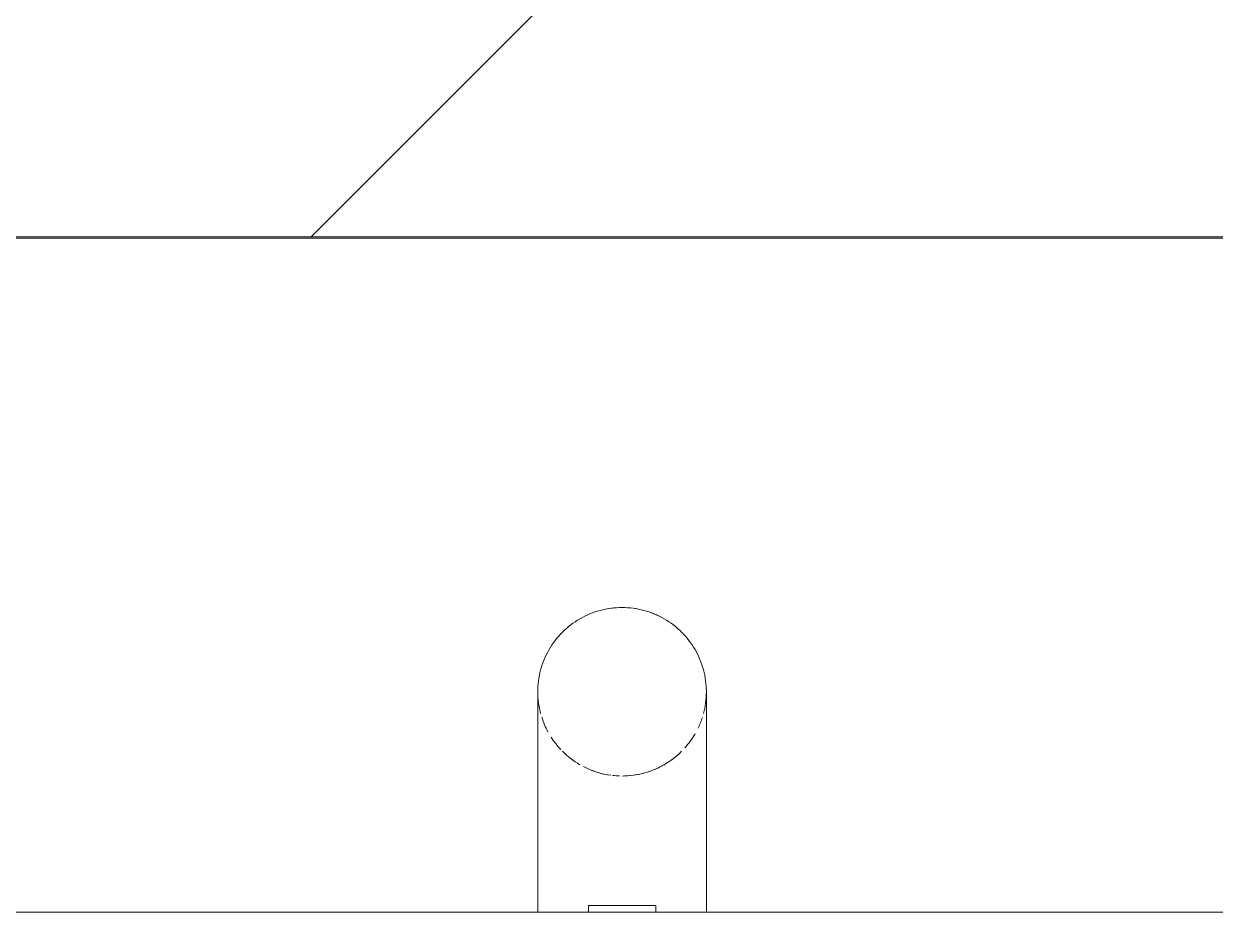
# Model space of a CAD drawing. Header units: millimetres. Extents: x -4000 to 187956, y -58990 to 162485.
# Drawn here: x 159416.7 to 159770.1, y 1899.5 to 2163.1 of the extents above; entities that cross this region are included whole.
import ezdxf

# ---------------------------------------------------------------- set-up
doc = ezdxf.new("R2010")
doc.units = ezdxf.units.MM
for name, color, linetype, lineweight in [('A-WALL', 113, 'Continuous', 13), ('A-WALL-PATT', 111, 'Continuous', 13), ('P-SANR-FIXT', 6, 'Continuous', 9)]:
    doc.layers.add(name, color=color, linetype=linetype, lineweight=lineweight)

# ---------------------------------------------------------------- blocks, each defined once
blk = doc.blocks.new('C307 - C307-V819-0_000')
at = {"layer": 'P-SANR-FIXT', "color": 252}
for p, q in [((-25, -1), (-25, -23.85)), ((-10, -1), (-10, -2.97)), ((-10, -2.97), (10, -2.97)), ((-10, -2.97), (-7.07, -2.97)), ((7.07, -2.97), (10, -2.97)), ((10, -2.97), (10, -1)), ((25, -23.85), (25, -1))]:
    blk.add_line(p, q, dxfattribs=at)
at = {"layer": 'P-SANR-FIXT', "color": 254}
for p, q in [((-7.07, -2.97), (-5.67, -2.97)), ((-5, -2.97), (-2.59, -2.97)), ((-2.59, -2.97), (0, -2.97)), ((0, -2.97), (2.59, -2.97)), ((2.59, -2.97), (5, -2.97)), ((5, -2.97), (7.07, -2.97))]:
    blk.add_line(p, q, dxfattribs=at)
at = {"layer": 'P-SANR-FIXT', "color": 50}
blk.add_line((-5.67, -2.97), (-5, -2.97), dxfattribs=at)
at = {"layer": 'P-SANR-FIXT', "color": 252, "flags": 128}
for points in [[(-25, -23.85), (-25, -25.56), (-25, -27.25), (-25, -28.95), (-25, -30.63), (-25, -32.31), (-25, -33.97), (-25, -35.61), (-25, -37.24), (-25, -38.84), (-25, -40.42), (-25, -41.98), (-25, -43.5), (-25, -44.99), (-25, -46.45), (-25, -47.88), (-25, -49.26), (-25, -50.61), (-25, -51.91), (-25, -53.16), (-25, -54.37), (-25, -55.53), (-25, -56.65), (-25, -57.7), (-25, -58.71), (-25, -59.65), (-25, -60.54), (-25, -61.38), (-25, -62.15), (-25, -62.86), (-25, -63.51), (-25, -64.09), (-25, -64.61), (-25, -65.07), (-25, -65.46), (-25, -65.78), (-25, -66.04), (-25, -66.22), (-25, -66.34), (-25, -66.4), (-25, -66.4)], [(25, -66.4), (25, -66.36), (25, -66.26), (25, -66.09), (25, -65.86), (25, -65.55), (25, -65.18), (25, -64.74), (25, -64.24), (25, -63.67), (25, -63.04), (25, -62.35), (25, -61.59), (25, -60.78), (25, -59.9), (25, -58.97), (25, -57.98), (25, -56.94), (25, -55.84), (25, -54.69), (25, -53.5), (25, -52.25), (25, -50.96), (25, -49.63), (25, -48.25), (25, -46.84), (25, -45.39), (25, -43.91), (25, -42.39), (25, -40.84), (25, -39.27), (25, -37.67), (25, -36.05), (25, -34.41), (25, -32.76), (25, -31.09), (25, -29.4), (25, -27.71), (25, -26.01), (25, -24.31), (25, -23.85)]]:
    blk.add_lwpolyline(points, dxfattribs=at)
at = {"layer": 'P-SANR-FIXT', "color": 254}
for start, end in [(105, 111.0229), (90, 105), (83.4448, 88.1638), (75, 82.4063), (62.7602, 75), (120, 135), (111.3043, 120), (45, 60), (32.6048, 43.422), (138.134, 150), (154.4494, 162.2637), (17.6531, 28.3794), (165, 172.3052), (7.9975, 15), (330, 345), (210, 225), (300, 315), (240, 255), (255, 270), (270, 285)]:
    blk.add_arc((0, -66.4), 25, start, end, dxfattribs=at)
at = {"layer": 'P-SANR-FIXT', "color": 252}
for start, end in [(172.3052, 180), (0, 7.9975), (180, 210), (345, 0), (315, 330), (225, 240), (285, 300)]:
    blk.add_arc((0, -66.4), 25, start, end, dxfattribs=at)
blk = doc.blocks.new('C307 - C307-V854-0_000')
at = {"layer": 'P-SANR-FIXT', "color": 252}
for p, q in [((-25, -1), (-25, -23.85)), ((-10, -1), (-10, -2.97)), ((-10, -2.97), (10, -2.97)), ((-10, -2.97), (-7.07, -2.97)), ((7.07, -2.97), (10, -2.97)), ((10, -2.97), (10, -1)), ((25, -23.85), (25, -1))]:
    blk.add_line(p, q, dxfattribs=at)
at = {"layer": 'P-SANR-FIXT', "color": 254}
for p, q in [((-7.07, -2.97), (-5.67, -2.97)), ((-5, -2.97), (7.07, -2.97))]:
    blk.add_line(p, q, dxfattribs=at)
at = {"layer": 'P-SANR-FIXT', "color": 50}
blk.add_line((-5.67, -2.97), (-5, -2.97), dxfattribs=at)
at = {"layer": 'P-SANR-FIXT', "color": 252, "flags": 128}
for points in [[(-25, -23.85), (-25, -25.56), (-25, -27.25), (-25, -28.95), (-25, -30.63), (-25, -32.31), (-25, -33.97), (-25, -35.61), (-25, -37.24), (-25, -38.84), (-25, -40.42), (-25, -41.98), (-25, -43.5), (-25, -44.99), (-25, -46.45), (-25, -47.88), (-25, -49.26), (-25, -50.61), (-25, -51.91), (-25, -53.16), (-25, -54.37), (-25, -55.53), (-25, -56.65), (-25, -57.7), (-25, -58.71), (-25, -59.65), (-25, -60.54), (-25, -61.38), (-25, -62.15), (-25, -62.86), (-25, -63.51), (-25, -64.09), (-25, -64.61), (-25, -65.07), (-25, -65.46), (-25, -65.78), (-25, -66.04), (-25, -66.22), (-25, -66.34), (-25, -66.4), (-25, -66.4)], [(25, -66.4), (25, -66.36), (25, -66.26), (25, -66.09), (25, -65.86), (25, -65.55), (25, -65.18), (25, -64.74), (25, -64.24), (25, -63.67), (25, -63.04), (25, -62.35), (25, -61.59), (25, -60.78), (25, -59.9), (25, -58.97), (25, -57.98), (25, -56.94), (25, -55.84), (25, -54.69), (25, -53.5), (25, -52.25), (25, -50.96), (25, -49.63), (25, -48.25), (25, -46.84), (25, -45.39), (25, -43.91), (25, -42.39), (25, -40.84), (25, -39.27), (25, -37.67), (25, -36.05), (25, -34.41), (25, -32.76), (25, -31.09), (25, -29.4), (25, -27.71), (25, -26.01), (25, -24.31), (25, -23.85)]]:
    blk.add_lwpolyline(points, dxfattribs=at)
at = {"layer": 'P-SANR-FIXT', "color": 254}
for start, end in [(90, 111.0229), (83.4448, 88.1638), (62.7602, 82.4063), (111.3043, 135), (45, 60), (32.6048, 43.422), (138.134, 150), (154.4494, 162.2637), (17.6531, 28.3794), (165, 172.3052), (7.9975, 15), (330, 345), (210, 225), (300, 315), (240, 285)]:
    blk.add_arc((0, -66.4), 25, start, end, dxfattribs=at)
at = {"layer": 'P-SANR-FIXT', "color": 252}
for start, end in [(172.3052, 180), (0, 7.9975), (180, 210), (345, 0), (315, 330), (225, 240), (285, 300)]:
    blk.add_arc((0, -66.4), 25, start, end, dxfattribs=at)
blk = doc.blocks.new('CMF2_NHAXUONG_A_rvt-1-0_000')
at = {"layer": 'A-WALL-PATT', "lineweight": 9}
h = blk.add_hatch(dxfattribs=at)
h.set_pattern_fill('FP_13', color=250, style=0, pattern_type=2)
h.set_pattern_definition([(45, (0, 0), (-212.13203, 212.13203), [])])
h.paths.add_polyline_path([(158249.53, 2099.9), (159999.89, 2099.9), (159999.89, 2199.9), (158249.53, 2199.9)])
at = {"layer": 'A-WALL', "color": 35, "lineweight": 15}
for p, q in [((159999.89, 2099.5), (156700.36, 2099.5)), ((159185.05, 1899.5), (159569.18, 1899.5)), ((159619.14, 1899.5), (159999.89, 1899.5))]:
    blk.add_line(p, q, dxfattribs=at)
at = {"layer": 'A-WALL', "color": 90, "lineweight": 15}
for p, q in [((156700.36, 2099.5), (159999.89, 2099.5)), ((158249.53, 2099.9), (159999.89, 2099.9)), ((159999.89, 1899.5), (159185.05, 1899.5)), ((159589.14, 1899.5), (159590.75, 1899.5)), ((159591.56, 1899.5), (159593.28, 1899.5)), ((159594.42, 1899.5), (159595.86, 1899.5)), ((159596.73, 1899.5), (159598.34, 1899.5))]:
    blk.add_line(p, q, dxfattribs=at)
at = {"layer": 'A-WALL', "color": 31, "lineweight": 15}
for p, q in [((159570.1, 1899.5), (159572.49, 1899.5)), ((159572.66, 1899.5), (159576.47, 1899.5)), ((159576.68, 1899.5), (159581.64, 1899.5)), ((159582.06, 1899.5), (159587.07, 1899.5)), ((159601.22, 1899.5), (159606.64, 1899.5)), ((159606.86, 1899.5), (159611.82, 1899.5)), ((159611.99, 1899.5), (159617.49, 1899.5))]:
    blk.add_line(p, q, dxfattribs=at)
at = {"layer": 'P-SANR-FIXT', "color": 250, "lineweight": 9, "rotation": 180}
for name in ['C307 - C307-V819-0_000', 'C307 - C307-V854-0_000']:
    blk.add_blockref(name, (159594.14, 1898.5), dxfattribs=at)

msp = doc.modelspace()

# ---------------------------------------------------------------- block references
at = {"lineweight": 5}
msp.add_blockref('CMF2_NHAXUONG_A_rvt-1-0_000', (0, 0), dxfattribs=at)

doc.saveas('drawing.dxf')
